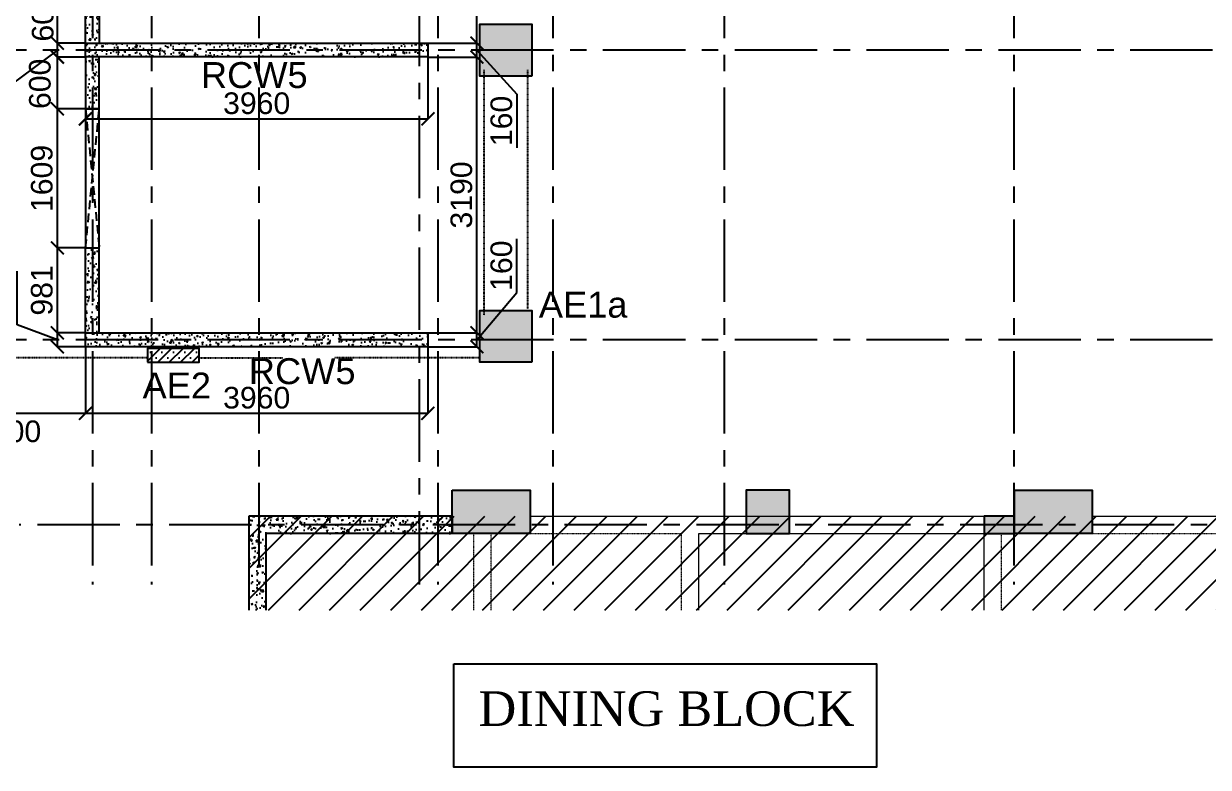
# Model space of a CAD drawing. Header units: inches. Extents: x 207135 to 337634, y -175669 to -89669.
# Drawn here: x 224283 to 237981, y -128637 to -120038 of the extents above; entities that cross this region are included whole.
import ezdxf

# ---------------------------------------------------------------- set-up
doc = ezdxf.new("R2010")
doc.units = ezdxf.units.IN
doc.header["$MEASUREMENT"] = 0
for name, pattern in [('CENTER', [50.8, 31.75, -6.35, 6.35, -6.35]), ('DASHED2', [9.525, 6.35, -3.175]), ('Hidden', [3, 2, -1])]:
    doc.linetypes.add(name, pattern=pattern)
for name, color, linetype in [('1', 8, 'Continuous'), ('1 SHEET', 7, 'Continuous'), ('160 R.C. WALL HAT', 8, 'Continuous'), ('160 R.C.WALL', 6, 'Continuous'), ('160 WALL  OPENING LINE', 1, 'Continuous'), ('160 WALL OPEING', 1, 'Continuous'), ('2', 1, 'Continuous'), ('AR-Column', 40, 'Continuous'), ('AR-Hidden', 251, 'DASHED2'), ('DIM', 251, 'Continuous'), ('GRID', 8, 'CENTER'), ('GRID DIM', 4, 'Continuous'), ('JKEC COL', 6, 'Continuous'), ('JKEC COL HAT', 2, 'Continuous'), ('NON S.WALL HATCH', 8, 'Continuous'), ('SHEAR WALL', 6, 'Continuous'), ('SHEAR WALL NAME', 3, 'Continuous'), ('TEXT-1', 3, 'Continuous')]:
    doc.layers.add(name, color=color, linetype=linetype)
doc.layers.add('BEAMS', color=3, linetype='Continuous', lineweight=0)
doc.styles.add('T200', font='sanss___.ttf', dxfattribs={"height": 250})
doc.styles.add('T300', font='sanss___.ttf', dxfattribs={"height": 350})
doc.styles.add('T400', font='romantic.ttf')
doc.dimstyles.new('T 200', dxfattribs={"dimtxt": 250, "dimasz": 150, "dimexe": 1, "dimexo": 0, "dimgap": 50, "dimtad": 1, "dimdec": 0, "dimdsep": 46, "dimtxsty": 'T200', "dimblk": 'ARCHTICK', "dimcen": 2.5, "dimdle": 1, "dimclrd": 5, "dimclre": 253, "dimclrt": 1, "dimadec": 0, "dimazin": 0, "dimtfac": 1, "dimtdec": 0, "dimtmove": 2, "dimatfit": 3, "dimfxl": 0, "dimarcsym": 0})
pattern_1 = [(50, (2124542.95, 287067.85), (179.315046, -15.688034), [18.75, -206.25]), (355, (2124542.95, 287067.85), (-34.687833, 188.048033), [15, -165]), (100.451444, (2124557.9, 287066.54), (144.627212, 172.359998), [15.935048, -175.285528]), (46.1842, (2124542.95, 287117.85), (266.810333, -41.37982), [28.125, -309.375]), (96.635635, (2124565.19, 287114.4), (233.665486, 243.52965), [23.902586, -262.92844]), (351.184164, (2124542.95, 287117.85), (233.665486, 243.52965), [22.5, -247.5]), (21, (2124567.95, 287105.35), (149.226763, -100.654723), [18.75, -206.25]), (326, (2124567.95, 287105.35), (60.828833, 181.287511), [15, -165]), (71.451445, (2124580.39, 287096.96), (210.055594, 80.632788), [15.935047, -175.285528]), (37.5, (2124542.95, 287067.85), (3.0399638, 83.2234635), [0, -163, 0, -167.5, 0, -165.625]), (7.5, (2124542.95, 287067.85), (65.7673844, 98.602928), [0, -95.5, 0, -159.25, 0, -63.125]), (327.5, (2124487.2, 287067.85), (133.455609, -5.638718), [0, -62.5, 0, -195, 0, -258.75]), (317.5, (2124462.2, 287067.85), (145.796542, 25.0262456), [0, -81.25, 0, -129.5, 0, -183.75])]

# ---------------------------------------------------------------- blocks, each defined once
blk = doc.blocks.new('A$C2EF61270')
at = {"layer": '1'}
h = blk.add_hatch(dxfattribs=at)
h.set_pattern_fill('AR-CONC', color=256)
h.set_pattern_definition([(50, (0, -5600), (182.1847, -15.939), [19.05, -209.55]), (355, (0, -5600), (-35.2434, 191.057), [15.24, -167.6406]), (100.4514, (15.18, -5601.33), (146.941, 175.118), [16.19, -178.09]), (46.184, (0, -5549.2), (271.079, -42.042), [28.575, -314.325]), (96.6356, (22.6, -5552.7), (237.404, 247.426), [24.285, -267.136]), (351.184, (0, -5549.2), (237.404, 247.426), [22.86, -251.46]), (21, (25.4, -5561.9), (151.6144, -102.2652), [19.05, -209.55]), (326, (25.4, -5561.9), (61.802, 184.188), [15.24, -167.64]), (71.4514, (38.03, -5570.42), (213.4164, 81.923), [16.19, -178.09]), (37.5, (0, -5600), (3.0886, 84.55504), [0, -165.608, 0, -170.18, 0, -168.275]), (7.5, (0, -5600), (66.8197, 100.1806), [0, -97.028, 0, -161.798, 0, -64.135]), (327.5, (-56.64, -5600), (135.5906, -5.72874), [0, -63.5, 0, -198.12, 0, -262.89]), (317.5, (-82.04, -5600), (148.1292, 25.4265), [0, -82.55, 0, -131.572, 0, -186.69])])
h.paths.add_polyline_path([(0, -1086), (200, -1086), (200, -200), (2352, -200), (2352, 0), (0, 0)])
h = blk.add_hatch(dxfattribs=at)
h.set_pattern_fill('ANSI31', color=256, scale=2000)
h.set_pattern_definition([(45, (0, -1085.52), (-176.7767, 176.7767), [])])
h.paths.add_polyline_path([(0, 0), (63301, 0), (63301, -1086), (0, -1086)])
at = {"layer": 'JKEC COL HAT', "linetype": 'Continuous', "ltscale": 100}
h = blk.add_hatch(color=256, dxfattribs=at)
h.dxf.hatch_style = 1
h.paths.add_polyline_path([(2352, 300), (3252, 300), (3252, -200), (2352, -200)])
h = blk.add_hatch(color=256, dxfattribs=at)
h.dxf.hatch_style = 1
h.paths.add_polyline_path([(5751, -200), (6251, -200), (6251, 300), (5751, 300)])
h = blk.add_hatch(color=256, dxfattribs=at)
h.dxf.hatch_style = 1
h.paths.add_polyline_path([(8851, 300), (9751, 300), (9751, -200), (8851, -200)])
h = blk.add_hatch(color=256, dxfattribs=at)
h.dxf.hatch_style = 1
h.paths.add_polyline_path([(8501, -200), (8851, -200), (8851, 0), (8501, 0)])
at = {"layer": 'BEAMS', "color": 4, "linetype": 'Continuous', "ltscale": 0.01}
for p, q in [((3252, 0), (8501, 0)), ((9751, 0), (63001, 0)), ((5201, -200), (8501, -200)), ((5201, -1086), (5201, -200)), ((8501, -1086), (8501, -200))]:
    blk.add_line(p, q, dxfattribs=at)
at = {"layer": 'BEAMS', "linetype": 'Hidden', "ltscale": 0.01}
for p, q in [((2600, -1086), (2600, -200)), ((2800, -1086), (2800, -200)), ((3252, -200), (5001, -200)), ((5001, -1086), (5001, -200)), ((8701, -1086), (8701, -200)), ((9751, -200), (45400, -200))]:
    blk.add_line(p, q, dxfattribs=at)
at = {"layer": 'GRID', "ltscale": 30}
blk.add_line((64039, -100), (-2655, -100), dxfattribs=at)
at = {"layer": 'JKEC COL'}
for points in [[(2352, 300), (3252, 300), (3252, -200), (2352, -200)], [(5751, -200), (6251, -200), (6251, 300), (5751, 300)], [(8851, 300), (9751, 300), (9751, -200), (8851, -200)], [(8501, -200), (8851, -200), (8851, 0), (8501, 0)]]:
    blk.add_lwpolyline(points, close=True, dxfattribs=at)
at = {"layer": 'SHEAR WALL'}
for p, q in [((2352, 0), (0, 0)), ((0, 0), (0, -1086)), ((2352, 0), (2352, -200)), ((2352, -200), (200, -200)), ((200, -1086), (200, -200))]:
    blk.add_line(p, q, dxfattribs=at)
blk = doc.blocks.new('_ARCHTICK')
at = {"color": 0, "linetype": 'ByBlock', "const_width": 0.15}
blk.add_lwpolyline([(-0.5, -0.5), (0.5, 0.5)], dxfattribs=at)
blk = doc.blocks.new('*D210')
at = {"layer": 'Defpoints', "color": 0}
for p in [(223197, -123773, 15), (224997, -123773, 15), (224997, -124543)]:
    blk.add_point(p, dxfattribs=at)
at = {"layer": 'DIM', "color": 253, "lineweight": -2}
for p, q in [((223197, -123773), (223197, -124544)), ((224997, -123773), (224997, -124544))]:
    blk.add_line(p, q, dxfattribs=at)
at = {"layer": 'DIM', "color": 5, "lineweight": -2}
blk.add_line((223196, -124543), (224998, -124543), dxfattribs=at)
at = {"layer": 'DIM', "color": 5, "lineweight": -2, "xscale": 150, "yscale": 150, "zscale": 150, "rotation": 180}
blk.add_blockref('_ARCHTICK', (223197, -124543), dxfattribs=at)
at = {"layer": 'DIM', "color": 5, "lineweight": -2, "xscale": 150, "yscale": 150, "zscale": 150}
blk.add_blockref('_ARCHTICK', (224997, -124543), dxfattribs=at)
at = {"layer": 'DIM', "color": 1, "insert": (224097, -124753), "char_height": 250, "attachment_point": 5, "style": 'T200'}
blk.add_mtext('1800', dxfattribs=at)
blk = doc.blocks.new('*D211')
at = {"layer": 'Defpoints', "color": 0}
for p in [(224997, -123773, 15), (228957, -123773, 15), (228957, -124543)]:
    blk.add_point(p, dxfattribs=at)
at = {"layer": 'DIM', "color": 253, "lineweight": -2}
for p, q in [((224997, -123773), (224997, -124544)), ((228957, -123773), (228957, -124544))]:
    blk.add_line(p, q, dxfattribs=at)
at = {"layer": 'DIM', "color": 5, "lineweight": -2}
blk.add_line((224996, -124543), (228958, -124543), dxfattribs=at)
at = {"layer": 'DIM', "color": 5, "lineweight": -2, "xscale": 150, "yscale": 150, "zscale": 150, "rotation": 180}
blk.add_blockref('_ARCHTICK', (224997, -124543), dxfattribs=at)
at = {"layer": 'DIM', "color": 5, "lineweight": -2, "xscale": 150, "yscale": 150, "zscale": 150}
blk.add_blockref('_ARCHTICK', (228957, -124543), dxfattribs=at)
at = {"layer": 'DIM', "color": 1, "insert": (226977, -124364), "char_height": 250, "attachment_point": 5, "style": 'T200'}
blk.add_mtext('3960', dxfattribs=at)
blk = doc.blocks.new('*D229')
at = {"layer": 'Defpoints', "color": 0}
for p in [(224672, -123613), (224997, -123613, 15), (224997, -123773, 15)]:
    blk.add_point(p, dxfattribs=at)
at = {"layer": 'DIM', "color": 5, "lineweight": -2}
for p, q in [((224209, -123521), (224209, -122900)), ((224672, -123693), (224209, -123521)), ((224672, -123774), (224672, -123612))]:
    blk.add_line(p, q, dxfattribs=at)
at = {"layer": 'DIM', "color": 253, "lineweight": -2}
for p, q in [((224997, -123613), (224671, -123613)), ((224997, -123773), (224671, -123773))]:
    blk.add_line(p, q, dxfattribs=at)
at = {"layer": 'DIM', "color": 5, "lineweight": -2, "xscale": 150, "yscale": 150, "zscale": 150}
for p, rotation in [((224672, -123613), 90), ((224672, -123773), 270)]:
    blk.add_blockref('_ARCHTICK', p, dxfattribs=dict(at, rotation=rotation))
at = {"layer": 'DIM', "color": 1, "insert": (224031, -123211), "char_height": 250, "attachment_point": 5, "rotation": 90, "style": 'T200'}
blk.add_mtext('160', dxfattribs=at)
blk = doc.blocks.new('*D230')
at = {"layer": 'Defpoints', "color": 0}
for p in [(224672, -122631), (224997, -122631, 15), (224997, -123613, 15)]:
    blk.add_point(p, dxfattribs=at)
at = {"layer": 'DIM', "color": 253, "lineweight": -2}
for p, q in [((224997, -122631), (224671, -122631)), ((224997, -123613), (224671, -123613))]:
    blk.add_line(p, q, dxfattribs=at)
at = {"layer": 'DIM', "color": 5, "lineweight": -2}
blk.add_line((224672, -123614), (224672, -122630), dxfattribs=at)
at = {"layer": 'DIM', "color": 5, "lineweight": -2, "xscale": 150, "yscale": 150, "zscale": 150}
for p, rotation in [((224672, -122631), 90), ((224672, -123613), 270)]:
    blk.add_blockref('_ARCHTICK', p, dxfattribs=dict(at, rotation=rotation))
at = {"layer": 'DIM', "color": 1, "insert": (224493, -123122), "char_height": 250, "attachment_point": 5, "rotation": 90, "style": 'T200'}
blk.add_mtext('981', dxfattribs=at)
blk = doc.blocks.new('*D231')
at = {"layer": 'Defpoints', "color": 0}
for p in [(224672, -121023), (224997, -121023, 15), (224997, -122631, 15)]:
    blk.add_point(p, dxfattribs=at)
at = {"layer": 'DIM', "color": 253, "lineweight": -2}
for p, q in [((224997, -121023), (224671, -121023)), ((224997, -122631), (224671, -122631))]:
    blk.add_line(p, q, dxfattribs=at)
at = {"layer": 'DIM', "color": 5, "lineweight": -2}
blk.add_line((224672, -122632), (224672, -121022), dxfattribs=at)
at = {"layer": 'DIM', "color": 5, "lineweight": -2, "xscale": 150, "yscale": 150, "zscale": 150}
for p, rotation in [((224672, -121023), 90), ((224672, -122631), 270)]:
    blk.add_blockref('_ARCHTICK', p, dxfattribs=dict(at, rotation=rotation))
at = {"layer": 'DIM', "color": 1, "insert": (224493, -121827), "char_height": 250, "attachment_point": 5, "rotation": 90, "style": 'T200'}
blk.add_mtext('1609', dxfattribs=at)
blk = doc.blocks.new('*D232')
at = {"layer": 'Defpoints', "color": 0}
for p in [(224672, -120423), (224997, -120423, 15), (224997, -121023, 15)]:
    blk.add_point(p, dxfattribs=at)
at = {"layer": 'DIM', "color": 253, "lineweight": -2}
for p, q in [((224997, -120423), (224671, -120423)), ((224997, -121023), (224671, -121023))]:
    blk.add_line(p, q, dxfattribs=at)
at = {"layer": 'DIM', "color": 5, "lineweight": -2}
blk.add_line((224672, -121024), (224672, -120422), dxfattribs=at)
at = {"layer": 'DIM', "color": 5, "lineweight": -2, "xscale": 150, "yscale": 150, "zscale": 150}
for p, rotation in [((224672, -120423), 90), ((224672, -121023), 270)]:
    blk.add_blockref('_ARCHTICK', p, dxfattribs=dict(at, rotation=rotation))
at = {"layer": 'DIM', "color": 1, "insert": (224471, -120733), "char_height": 250, "attachment_point": 5, "rotation": 90, "style": 'T200'}
blk.add_mtext('600', dxfattribs=at)
blk = doc.blocks.new('*D233')
at = {"layer": 'Defpoints', "color": 0}
for p in [(224672, -120263), (224997, -120263, 15), (224997, -120423, 15)]:
    blk.add_point(p, dxfattribs=at)
at = {"layer": 'DIM', "color": 253, "lineweight": -2}
for p, q in [((224997, -120263), (224671, -120263)), ((224997, -120423), (224671, -120423))]:
    blk.add_line(p, q, dxfattribs=at)
at = {"layer": 'DIM', "color": 5, "lineweight": -2}
for p, q in [((224672, -120424), (224672, -120262)), ((224672, -120343), (224133, -120743)), ((224133, -120743), (224133, -121363))]:
    blk.add_line(p, q, dxfattribs=at)
at = {"layer": 'DIM', "color": 5, "lineweight": -2, "xscale": 150, "yscale": 150, "zscale": 150}
for p, rotation in [((224672, -120263), 90), ((224672, -120423), 270)]:
    blk.add_blockref('_ARCHTICK', p, dxfattribs=dict(at, rotation=rotation))
at = {"layer": 'DIM', "color": 1, "insert": (223954, -121053), "char_height": 250, "attachment_point": 5, "rotation": 90, "style": 'T200'}
blk.add_mtext('160', dxfattribs=at)
blk = doc.blocks.new('*D234')
at = {"layer": 'Defpoints', "color": 0}
for p in [(224672, -119663), (224997, -119663, 15), (224997, -120263, 15)]:
    blk.add_point(p, dxfattribs=at)
at = {"layer": 'DIM', "color": 253, "lineweight": -2}
for p, q in [((224997, -119663), (224671, -119663)), ((224997, -120263), (224671, -120263))]:
    blk.add_line(p, q, dxfattribs=at)
at = {"layer": 'DIM', "color": 5, "lineweight": -2}
blk.add_line((224672, -120264), (224672, -119662), dxfattribs=at)
at = {"layer": 'DIM', "color": 5, "lineweight": -2, "xscale": 150, "yscale": 150, "zscale": 150}
for p, rotation in [((224672, -119663), 90), ((224672, -120263), 270)]:
    blk.add_blockref('_ARCHTICK', p, dxfattribs=dict(at, rotation=rotation))
at = {"layer": 'DIM', "color": 1, "insert": (224504, -119953), "char_height": 250, "attachment_point": 5, "rotation": 90, "style": 'T200'}
blk.add_mtext('600', dxfattribs=at)
blk = doc.blocks.new('*D243')
at = {"layer": 'Defpoints', "color": 0}
for p in [(228957, -123613, 15), (229524, -123613), (228957, -123773, 15)]:
    blk.add_point(p, dxfattribs=at)
at = {"layer": 'DIM', "color": 5, "lineweight": -2}
for p, q in [((229986, -123146), (229986, -122526)), ((229524, -123693), (229986, -123146)), ((229524, -123774), (229524, -123612))]:
    blk.add_line(p, q, dxfattribs=at)
at = {"layer": 'DIM', "color": 253, "lineweight": -2}
for p, q in [((228957, -123613), (229525, -123613)), ((228957, -123773), (229525, -123773))]:
    blk.add_line(p, q, dxfattribs=at)
at = {"layer": 'DIM', "color": 5, "lineweight": -2, "xscale": 150, "yscale": 150, "zscale": 150}
for p, rotation in [((229524, -123613), 90), ((229524, -123773), 270)]:
    blk.add_blockref('_ARCHTICK', p, dxfattribs=dict(at, rotation=rotation))
at = {"layer": 'DIM', "color": 1, "insert": (229807, -122836), "char_height": 250, "attachment_point": 5, "rotation": 90, "style": 'T200'}
blk.add_mtext('160', dxfattribs=at)
blk = doc.blocks.new('*D244')
at = {"layer": 'Defpoints', "color": 0}
for p in [(228957, -120423, 15), (229524, -120423), (228957, -123613, 15)]:
    blk.add_point(p, dxfattribs=at)
at = {"layer": 'DIM', "color": 253, "lineweight": -2}
for p, q in [((228957, -120423), (229525, -120423)), ((228957, -123613), (229525, -123613))]:
    blk.add_line(p, q, dxfattribs=at)
at = {"layer": 'DIM', "color": 5, "lineweight": -2}
blk.add_line((229524, -123614), (229524, -120422), dxfattribs=at)
at = {"layer": 'DIM', "color": 5, "lineweight": -2, "xscale": 150, "yscale": 150, "zscale": 150}
for p, rotation in [((229524, -120423), 90), ((229524, -123613), 270)]:
    blk.add_blockref('_ARCHTICK', p, dxfattribs=dict(at, rotation=rotation))
at = {"layer": 'DIM', "color": 1, "insert": (229345, -122018), "char_height": 250, "attachment_point": 5, "rotation": 90, "style": 'T200'}
blk.add_mtext('3190', dxfattribs=at)
blk = doc.blocks.new('*D245')
at = {"layer": 'Defpoints', "color": 0}
for p in [(228957, -120263, 15), (229524, -120263), (228957, -120423, 15)]:
    blk.add_point(p, dxfattribs=at)
at = {"layer": 'DIM', "color": 253, "lineweight": -2}
for p, q in [((228957, -120263), (229525, -120263)), ((228957, -120423), (229525, -120423))]:
    blk.add_line(p, q, dxfattribs=at)
at = {"layer": 'DIM', "color": 5, "lineweight": -2}
for p, q in [((229524, -120424), (229524, -120262)), ((229524, -120343), (229986, -120851)), ((229986, -120851), (229986, -121472))]:
    blk.add_line(p, q, dxfattribs=at)
at = {"layer": 'DIM', "color": 5, "lineweight": -2, "xscale": 150, "yscale": 150, "zscale": 150}
for p, rotation in [((229524, -120263), 90), ((229524, -120423), 270)]:
    blk.add_blockref('_ARCHTICK', p, dxfattribs=dict(at, rotation=rotation))
at = {"layer": 'DIM', "color": 1, "insert": (229807, -121162), "char_height": 250, "attachment_point": 5, "rotation": 90, "style": 'T200'}
blk.add_mtext('160', dxfattribs=at)
blk = doc.blocks.new('*D246')
at = {"layer": 'Defpoints', "color": 0}
for p in [(228957, -117113, 15), (229524, -117113), (228957, -120263, 15)]:
    blk.add_point(p, dxfattribs=at)
at = {"layer": 'DIM', "color": 253, "lineweight": -2}
for p, q in [((228957, -117113), (229525, -117113)), ((228957, -120263), (229525, -120263))]:
    blk.add_line(p, q, dxfattribs=at)
at = {"layer": 'DIM', "color": 5, "lineweight": -2}
blk.add_line((229524, -120264), (229524, -117112), dxfattribs=at)
at = {"layer": 'DIM', "color": 5, "lineweight": -2, "xscale": 150, "yscale": 150, "zscale": 150}
for p, rotation in [((229524, -117113), 90), ((229524, -120263), 270)]:
    blk.add_blockref('_ARCHTICK', p, dxfattribs=dict(at, rotation=rotation))
at = {"layer": 'DIM', "color": 1, "insert": (229345, -118688), "char_height": 250, "attachment_point": 5, "rotation": 90, "style": 'T200'}
blk.add_mtext('3150', dxfattribs=at)
blk = doc.blocks.new('*D284')
at = {"layer": 'Defpoints', "color": 0}
for p in [(224997, -120423, 15), (228957, -120423, 15), (228957, -121138)]:
    blk.add_point(p, dxfattribs=at)
at = {"layer": 'DIM', "color": 253, "lineweight": -2}
for p, q in [((224997, -120423), (224997, -121139)), ((228957, -120423), (228957, -121139))]:
    blk.add_line(p, q, dxfattribs=at)
at = {"layer": 'DIM', "color": 5, "lineweight": -2}
blk.add_line((224996, -121138), (228958, -121138), dxfattribs=at)
at = {"layer": 'DIM', "color": 5, "lineweight": -2, "xscale": 150, "yscale": 150, "zscale": 150, "rotation": 180}
blk.add_blockref('_ARCHTICK', (224997, -121138), dxfattribs=at)
at = {"layer": 'DIM', "color": 5, "lineweight": -2, "xscale": 150, "yscale": 150, "zscale": 150}
blk.add_blockref('_ARCHTICK', (228957, -121138), dxfattribs=at)
at = {"layer": 'DIM', "color": 1, "insert": (226977, -120959), "char_height": 250, "attachment_point": 5, "style": 'T200'}
blk.add_mtext('3960', dxfattribs=at)
blk = doc.blocks.new('A$C02A55DAE')
at = {"layer": 'NON S.WALL HATCH'}
h = blk.add_hatch(dxfattribs=at)
h.set_pattern_fill('SACNCR', color=256, scale=1000)
h.set_pattern_definition([(45, (-131825.64, 75915.45), (-66.29126, 66.29126), []), (45, (-131759.35, 75915.45), (-66.29126, 66.29126), [0, -93.75])])
h.paths.add_polyline_path([(11346, -21790), (10746, -21790), (10746, -21190), (11346, -21190)])
h.paths.add_polyline_path([(11346, -18480), (10746, -18480), (10746, -17880), (11346, -17880)])
h.paths.add_polyline_path([(11346, -15170), (10746, -15170), (10746, -14570), (11346, -14570)])
h.paths.add_polyline_path([(11346, -11500), (10746, -11500), (10746, -11870), (11346, -11870)])
h = blk.add_hatch(dxfattribs=at)
h.set_pattern_fill('SACNCR', color=256, scale=1000)
h.set_pattern_definition([(45, (-131825.64, 74440.45), (-66.29126, 66.29126), []), (45, (-131759.35, 74440.45), (-66.29126, 66.29126), [0, -93.75])])
h.paths.add_polyline_path([(3064, -21790), (3664, -21790), (3664, -21630), (3064, -21630)])
h.paths.add_polyline_path([(6901, -21790), (7501, -21790), (7501, -21630), (6901, -21630)])
at = {"layer": 'AR-Column', "color": 4, "elevation": -29}
for points in [[(11346, -18480), (10746, -18480), (10746, -17880), (11346, -17880)], [(11346, -21790), (10746, -21790), (10746, -21190), (11346, -21190)], [(6901, -21790), (7501, -21790), (7501, -21630), (6901, -21630)]]:
    blk.add_lwpolyline(points, close=True, dxfattribs=at)
at = {"layer": 'AR-Hidden', "ltscale": 0.009}
for p, q in [((10794, -21244, -29), (10794, -18410, -29)), ((11299, -21174, -29), (11299, -18410, -29)), ((6901, -21740, -29), (3664, -21740, -29)), ((7501, -21740, -29), (8466, -21740, -29)), ((10746, -21740, -29), (9066, -21740, -29))]:
    blk.add_line(p, q, dxfattribs=at)

msp = doc.modelspace()

# ---------------------------------------------------------------- hatches: boundary and pattern name
at = {"layer": '160 R.C. WALL HAT'}
h = msp.add_hatch(dxfattribs=at)
h.set_pattern_fill('AR-CONC', color=256, scale=25)
h.set_pattern_definition(pattern_1)
h.paths.add_polyline_path([(224997.4, -119662.5), (225157.4, -119662.5), (225157.4, -120262.5), (224997.4, -120262.5)])
h = msp.add_hatch(dxfattribs=at)
h.set_pattern_fill('AR-CONC', color=256, scale=25)
h.set_pattern_definition(pattern_1)
h.paths.add_polyline_path([(224997.4, -120262.5), (224997.4, -120422.5), (228957.4, -120422.5), (228957.4, -120262.5)])
h = msp.add_hatch(dxfattribs=at)
h.set_pattern_fill('AR-CONC', color=256, scale=25)
h.set_pattern_definition(pattern_1)
h.paths.add_polyline_path([(225157.4, -120422.5), (224997.4, -120422.5), (224997.4, -121022.5), (225157.4, -121022.5)])
h = msp.add_hatch(dxfattribs=at)
h.set_pattern_fill('AR-CONC', color=256, scale=25)
h.set_pattern_definition(pattern_1)
h.paths.add_polyline_path([(224997.4, -122651.1), (225157.4, -122651.1), (225157.4, -123612.5), (224997.4, -123612.5)])
h = msp.add_hatch(dxfattribs=at)
h.set_pattern_fill('AR-CONC', color=256, scale=25)
h.set_pattern_definition(pattern_1)
h.paths.add_polyline_path([(224997.4, -123772.5), (224997.4, -123612.5), (228957.4, -123612.5), (228957.4, -123772.5)])

# ---------------------------------------------------------------- linework, layer by layer
at = {"layer": '160 R.C.WALL'}
msp.add_line((224997.4, -122631.1, 14.7), (225157.4, -122631.1, 14.7), dxfattribs=at)
at = {"layer": '160 R.C.WALL', "elevation": 14.7}
for points in [[(224997.4, -120262.5), (224997.4, -119662.5), (225157.4, -119662.5), (225157.4, -120262.5)], [(224997.4, -120422.5), (224997.4, -121022.5), (225157.4, -121022.5), (225157.4, -120422.5)]]:
    msp.add_lwpolyline(points, dxfattribs=at)
msp.add_lwpolyline([(224997.4, -120422.5), (224997.4, -120262.5), (228957.4, -120262.5), (228957.4, -120422.5)], close=True, dxfattribs=at)
at = {"layer": '160 WALL  OPENING LINE', "elevation": 14.7}
msp.add_lwpolyline([(224997.4, -122631.1), (225157.4, -122631.1), (225157.4, -121022.5), (224997.4, -121022.5)], close=True, dxfattribs=at)
at = {"layer": '160 WALL OPEING', "linetype": 'Hidden', "ltscale": 50}
for p, q in [((224997.4, -122631.1, 14.7), (225157.4, -121022.5, 14.7)), ((224997.4, -121022.5, 14.7), (225157.4, -122631.1, 14.7))]:
    msp.add_line(p, q, dxfattribs=at)
at = {"layer": '2', "elevation": 0}
msp.add_lwpolyline([(229257.7, -127439.8), (234143.9, -127439.8), (234143.9, -128636.5), (229257.7, -128636.5)], close=True, dxfattribs=at)
at = {"layer": 'GRID', "ltscale": 30}
for p, q in [((225077.4, -94868.8, 14.7), (225077.4, -126522.9, 14.7)), ((225762.4, -94868.8, 14.7), (225762.4, -126522.9, 14.7)), ((227002.6, -94868.8, 14.7), (227002.6, -126522.9, 14.7)), ((229072.4, -94868.8, 14.7), (229072.4, -126522.9, 14.7)), ((230402.4, -94868.8, 14.7), (230402.4, -126522.9, 14.7)), ((232382.4, -94868.8, 14.7), (232382.4, -126522.9, 14.7)), ((235732.4, -94868.8, 14.7), (235732.4, -126522.9, 14.7)), ((228857.4, -95193.7, 14.7), (228857.4, -126522.9, 14.7)), ((300513.9, -120342.5, 14.7), (213696.9, -120342.5, 14.7)), ((300513.9, -123692.5, 14.7), (213696.9, -123692.5, 14.7))]:
    msp.add_line(p, q, dxfattribs=at)
at = {"layer": 'SHEAR WALL'}
for p, q in [((224997.4, -123612.5, 14.7), (224997.4, -122631.1, 14.7)), ((225157.4, -123612.5, 14.7), (225157.4, -122631.1, 14.7))]:
    msp.add_line(p, q, dxfattribs=at)
at = {"layer": 'SHEAR WALL', "elevation": 14.7}
msp.add_lwpolyline([(224997.4, -123772.5), (224997.4, -123612.5), (228957.4, -123612.5), (228957.4, -123772.5)], close=True, dxfattribs=at)

# ---------------------------------------------------------------- block references
at = {"layer": 'DIM', "color": 1}
msp.add_blockref('A$C02A55DAE', (218812.4, -102162.5, 14.7), dxfattribs=at)
at = {"layer": 'GRID DIM'}
msp.add_blockref('A$C2EF61270', (226887.2, -125732.5, 14.7), dxfattribs=at)

# ---------------------------------------------------------------- texts
at = {"layer": '1 SHEET', "color": 4, "ltscale": 7, "style": 'T400'}
msp.add_text('DINING BLOCK', height=400, dxfattribs=at).set_placement((229542.6, -128157.6, 0))
at = {"layer": 'SHEAR WALL NAME', "ltscale": 7, "style": 'T300'}
for p in [(226332.6, -120781.7), (226886.1, -124205.8)]:
    msp.add_text('RCW5', height=300, dxfattribs=at).set_placement(p)
at = {"layer": 'TEXT-1', "color": 4, "style": 'T300'}
for s, p in [('AE1a', (230239.5, -123436.5)), ('AE2', (225657.1, -124371.6))]:
    msp.add_text(s, height=300, dxfattribs=at).set_placement(p)

# ---------------------------------------------------------------- dimensions: what is measured, and where the dimension line sits
at = {"layer": 'DIM'}
for base, p1, p2, picture, middle in [((229523.7, -117112.5), (228957.4, -120262.5, 14.7), (228957.4, -117112.5, 14.7), '*D246', (229344.8, -118687.5)), ((229523.7, -120422.5), (228957.4, -123612.5, 14.7), (228957.4, -120422.5, 14.7), '*D244', (229344.8, -122017.5)), ((224671.8, -121022.5), (224997.4, -122631.1, 14.7), (224997.4, -121022.5, 14.7), '*D231', (224492.8, -121826.8)), ((224671.8, -122631.1), (224997.4, -123612.5, 14.7), (224997.4, -122631.1, 14.7), '*D230', (224493, -123121.8))]:
    dim = msp.add_linear_dim(base=base, p1=p1, p2=p2, angle=90, dimstyle='T 200', dxfattribs=at)
    dim.commit()
    dim.dimension.update_dxf_attribs({"geometry": picture, "text_midpoint": middle})
for base, p1, p2, picture, middle in [((224671.8, -119662.5), (224997.4, -120262.5, 14.7), (224997.4, -119662.5, 14.7), '*D234', (224503.6, -119952.5)), ((224671.8, -120422.5), (224997.4, -121022.5, 14.7), (224997.4, -120422.5, 14.7), '*D232', (224471, -120732.5))]:
    dim = msp.add_linear_dim(base=base, p1=p1, p2=p2, angle=90, dimstyle='T 200', dxfattribs=at)
    dim.commit()
    dim.dimension.update_dxf_attribs({"geometry": picture, "text_midpoint": middle, "dimtype": 160})
for base, p1, p2, picture, middle in [((224671.8, -120262.5), (224997.4, -120422.5, 14.7), (224997.4, -120262.5, 14.7), '*D233', (224133.1, -120793)), ((229523.7, -120262.5), (228957.4, -120422.5, 14.7), (228957.4, -120262.5, 14.7), '*D245', (229986, -120901.5)), ((229523.7, -123612.5), (228957.4, -123772.5, 14.7), (228957.4, -123612.5, 14.7), '*D243', (229986, -123095.9)), ((224671.8, -123612.5), (224997.4, -123772.5, 14.7), (224997.4, -123612.5, 14.7), '*D229', (224209.5, -123470.6))]:
    dim = msp.add_linear_dim(base=base, p1=p1, p2=p2, angle=90, dimstyle='T 200', override={"dimtmove": 1}, dxfattribs=at)
    dim.commit()
    dim.dimension.update_dxf_attribs({"geometry": picture, "text_midpoint": middle, "dimtype": 160})
for base, p1, p2, picture, middle in [((228957.4, -121137.6), (224997.4, -120422.5, 14.7), (228957.4, -120422.5, 14.7), '*D284', (226977.4, -120958.6)), ((228957.4, -124542.6), (224997.4, -123772.5, 14.7), (228957.4, -123772.5, 14.7), '*D211', (226977.4, -124363.6))]:
    dim = msp.add_linear_dim(base=base, p1=p1, p2=p2, dimstyle='T 200', dxfattribs=at)
    dim.commit()
    dim.dimension.update_dxf_attribs({"geometry": picture, "text_midpoint": middle})
dim = msp.add_linear_dim(base=(224997.4, -124542.6), p1=(223197.4, -123772.5, 14.7), p2=(224997.4, -123772.5, 14.7), dimstyle='T 200', dxfattribs=at)
dim.commit()
dim.dimension.update_dxf_attribs({"geometry": '*D210', "text_midpoint": (224097.4, -124753.1), "dimtype": 160})

doc.saveas('drawing.dxf')
